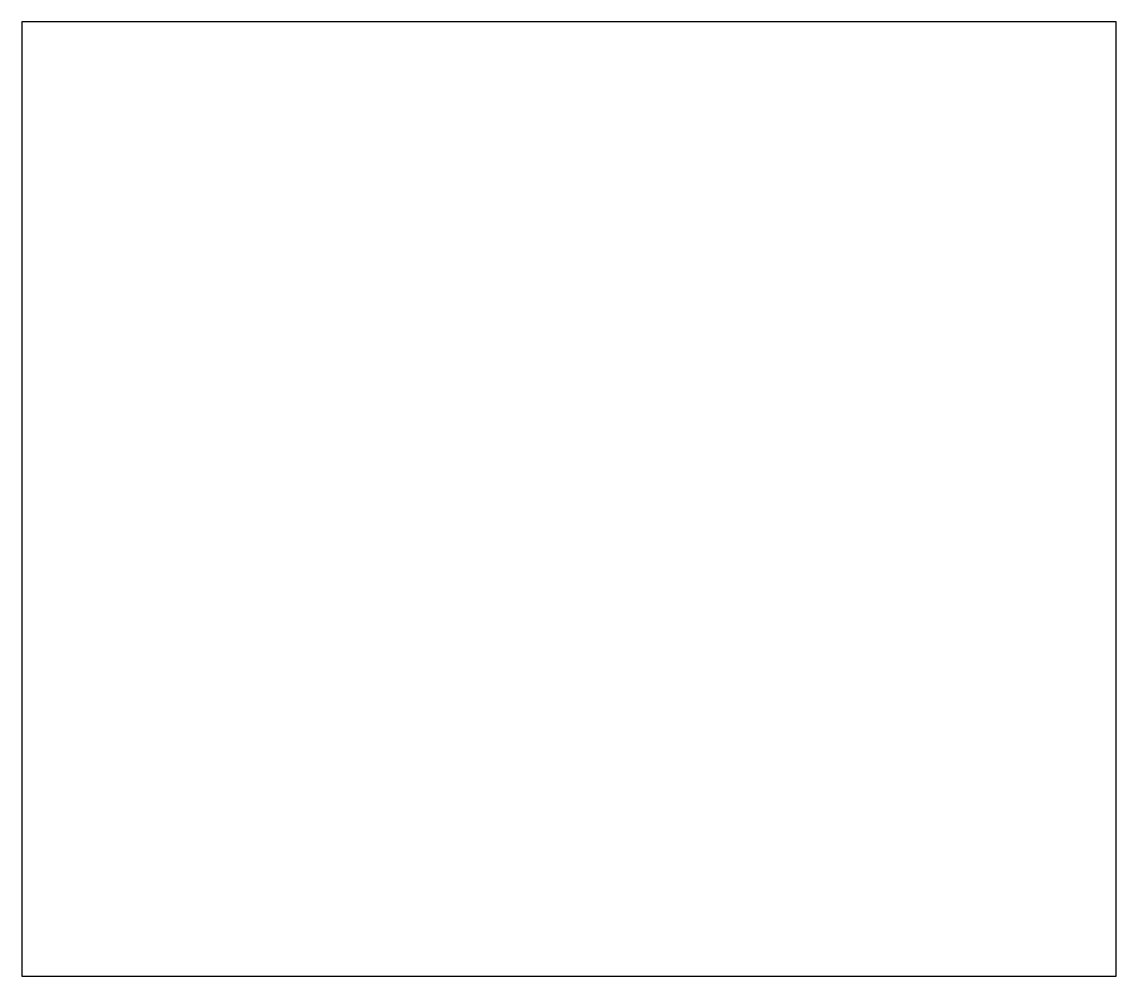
# Model space of a CAD drawing. Header units: metres. Extents: x -73 to 554, y -132 to 415.
import ezdxf

# ---------------------------------------------------------------- set-up
doc = ezdxf.new("R2010")
doc.units = ezdxf.units.M

msp = doc.modelspace()

# ---------------------------------------------------------------- linework, layer by layer
for p, q in [((554.104, 415.272), (-72.896, 415.272)), ((-72.896, 415.272), (-72.896, -131.728)), ((554.104, -131.728), (554.104, 415.272)), ((-72.896, -131.728), (554.104, -131.728))]:
    msp.add_line(p, q)

doc.saveas('drawing.dxf')
